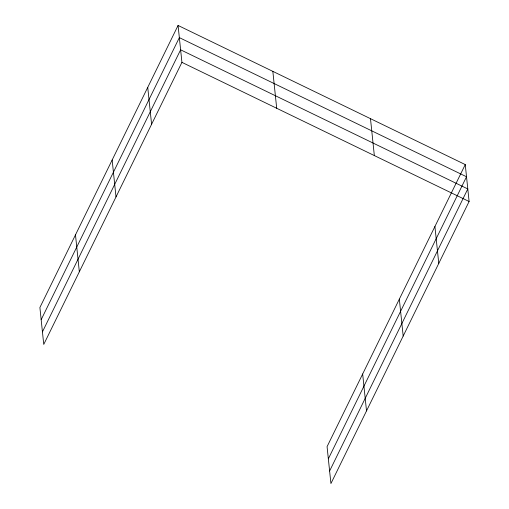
<?xml version="1.0" encoding="UTF-8"?>
<svg xmlns="http://www.w3.org/2000/svg" width="509" height="509" viewBox="0 0 509 509"><rect width="100%" height="100%" fill="white"/><g stroke="black" fill="none" stroke-linecap="round" stroke-linejoin="round"><path stroke-width="0.76" d="M178.074 25.45L39.893 307.512L43.749 344.421L181.929 62.359L178.074 25.45L465.251 164.579L469.107 201.488L330.926 483.55L327.071 446.641L465.251 164.579M41.165 319.69L179.346 37.628L466.524 176.757L328.343 458.819M42.438 331.874L180.619 49.812L467.796 188.941L329.616 471.003M181.929 62.359L469.107 201.488M434.915 226.499L438.771 263.414M399.33 299.146L403.179 336.055M370.482 118.667L374.338 155.576M362.662 373.994L366.512 410.903M272.843 71.362L276.699 108.271M147.737 87.37L151.593 124.285M112.152 160.017L116.001 196.926M75.485 234.865L79.334 271.774"/></g></svg>
